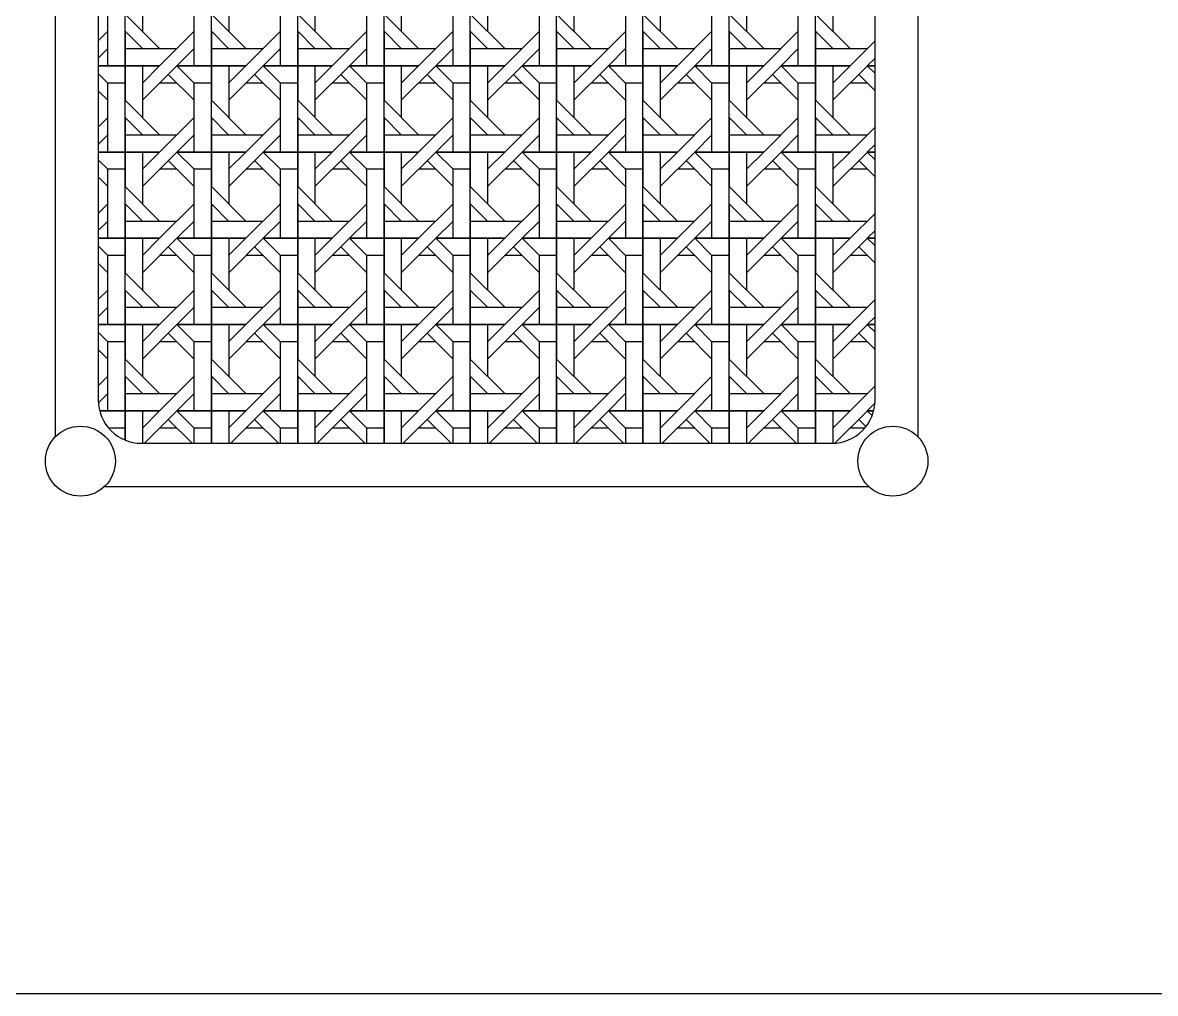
# Model space of a CAD drawing. Header units: millimetres. Extents: x 36213 to 52357, y 13387 to 22894.
# Drawn here: x 45352 to 45982, y 15935 to 16475 of the extents above; entities that cross this region are included whole.
import ezdxf

# ---------------------------------------------------------------- set-up
doc = ezdxf.new("R2010")
doc.units = ezdxf.units.MM
doc.layers.add('www.cad-blocks.net', color=7, linetype='Continuous')

# ---------------------------------------------------------------- blocks, each defined once
blk = doc.blocks.new('*X65')
at = {"color": 0}
for p, q in [((155.569, 376.781), (155.569, 380.781)), ((156.369, 380.781), (156.369, 378.381)), ((159.569, 376.781), (159.569, 380.781)), ((160.369, 380.781), (160.369, 378.381)), ((163.569, 376.781), (163.569, 380.781)), ((164.369, 380.781), (164.369, 378.381)), ((167.569, 376.781), (167.569, 380.781)), ((168.369, 380.781), (168.369, 378.381)), ((171.569, 376.781), (171.569, 380.781)), ((172.369, 380.781), (172.369, 378.381)), ((175.569, 376.781), (175.569, 380.781)), ((176.369, 380.781), (176.369, 378.381)), ((179.569, 376.781), (179.569, 380.781)), ((180.369, 380.781), (180.369, 378.381)), ((183.569, 376.781), (183.569, 380.781)), ((184.369, 380.781), (184.369, 378.381)), ((187.569, 376.781), (187.569, 380.781)), ((188.369, 380.781), (188.369, 378.381)), ((154.769, 376.781), (154.769, 379.981)), ((158.769, 376.781), (158.769, 379.981)), ((162.769, 376.781), (162.769, 379.981)), ((166.769, 376.781), (166.769, 379.981)), ((170.769, 376.781), (170.769, 379.981)), ((174.769, 376.781), (174.769, 379.981)), ((178.769, 376.781), (178.769, 379.981)), ((182.769, 376.781), (182.769, 379.981)), ((186.769, 376.781), (186.769, 379.981)), ((157.168, 377.581), (155.568, 379.181)), ((161.168, 377.581), (159.568, 379.181)), ((165.168, 377.581), (163.568, 379.181)), ((169.168, 377.581), (167.568, 379.181)), ((173.168, 377.581), (171.568, 379.181)), ((177.168, 377.581), (175.568, 379.181)), ((181.168, 377.581), (179.568, 379.181)), ((185.168, 377.581), (183.568, 379.181)), ((189.168, 377.581), (187.568, 379.181)), ((154.769, 378.382), (154.325, 377.938)), ((156.368, 377.581), (155.568, 378.381)), ((155.569, 378.381), (155.569, 376.781)), ((158.769, 378.382), (157.169, 376.782)), ((160.368, 377.581), (159.568, 378.381)), ((159.569, 378.381), (159.569, 376.781)), ((162.769, 378.382), (161.169, 376.782)), ((164.368, 377.581), (163.568, 378.381)), ((163.569, 378.381), (163.569, 376.781)), ((166.769, 378.382), (165.169, 376.782)), ((168.368, 377.581), (167.568, 378.381)), ((167.569, 378.381), (167.569, 376.781)), ((170.769, 378.382), (169.169, 376.782)), ((172.368, 377.581), (171.568, 378.381)), ((171.569, 378.381), (171.569, 376.781)), ((174.769, 378.382), (173.169, 376.782)), ((176.368, 377.581), (175.568, 378.381)), ((175.569, 378.381), (175.569, 376.781)), ((178.769, 378.382), (177.169, 376.782)), ((180.368, 377.581), (179.568, 378.381)), ((179.569, 378.381), (179.569, 376.781)), ((182.769, 378.382), (181.169, 376.782)), ((184.368, 377.581), (183.568, 378.381)), ((183.569, 378.381), (183.569, 376.781)), ((186.769, 378.382), (185.169, 376.782)), ((188.368, 377.581), (187.568, 378.381)), ((187.569, 378.381), (187.569, 376.781)), ((154.768, 377.581), (154.325, 377.138)), ((155.569, 377.581), (157.969, 377.581)), ((158.768, 377.581), (157.968, 376.781)), ((159.569, 377.581), (161.969, 377.581)), ((162.768, 377.581), (161.968, 376.781)), ((163.569, 377.581), (165.969, 377.581)), ((166.768, 377.581), (165.968, 376.781)), ((167.569, 377.581), (169.969, 377.581)), ((170.768, 377.581), (169.968, 376.781)), ((171.569, 377.581), (173.969, 377.581)), ((174.768, 377.581), (173.968, 376.781)), ((175.569, 377.581), (177.969, 377.581)), ((178.768, 377.581), (177.968, 376.781)), ((179.569, 377.581), (181.969, 377.581)), ((182.768, 377.581), (181.968, 376.781)), ((183.569, 377.581), (185.969, 377.581)), ((186.768, 377.581), (185.968, 376.781)), ((187.569, 377.581), (189.969, 377.581)), ((190.325, 377.938), (189.169, 376.782)), ((190.325, 377.138), (189.968, 376.781)), ((154.325, 376.781), (155.569, 376.781)), ((155.569, 376.781), (154.325, 376.781)), ((154.325, 376.424), (154.768, 375.981)), ((155.569, 372.781), (155.569, 376.781)), ((155.569, 376.781), (155.569, 376.781)), ((155.569, 376.781), (157.169, 376.781)), ((155.569, 376.781), (155.569, 375.181)), ((157.169, 376.781), (155.569, 376.781)), ((156.368, 375.981), (157.168, 376.781)), ((156.369, 375.182), (157.969, 376.782)), ((156.369, 376.781), (156.369, 374.381)), ((157.968, 376.781), (158.768, 375.981)), ((157.969, 376.781), (159.569, 376.781)), ((159.569, 376.781), (157.969, 376.781)), ((159.569, 372.781), (159.569, 376.781)), ((159.569, 376.781), (159.569, 376.781)), ((159.569, 376.781), (161.169, 376.781)), ((159.569, 376.781), (159.569, 375.181)), ((161.169, 376.781), (159.569, 376.781)), ((160.368, 375.981), (161.168, 376.781)), ((160.369, 375.182), (161.969, 376.782)), ((160.369, 376.781), (160.369, 374.381)), ((161.968, 376.781), (162.768, 375.981)), ((161.969, 376.781), (163.569, 376.781)), ((163.569, 376.781), (161.969, 376.781)), ((163.569, 372.781), (163.569, 376.781)), ((163.569, 376.781), (163.569, 376.781)), ((163.569, 376.781), (165.169, 376.781)), ((163.569, 376.781), (163.569, 375.181)), ((165.169, 376.781), (163.569, 376.781)), ((164.368, 375.981), (165.168, 376.781)), ((164.369, 375.182), (165.969, 376.782)), ((164.369, 376.781), (164.369, 374.381)), ((165.968, 376.781), (166.768, 375.981)), ((165.969, 376.781), (167.569, 376.781)), ((167.569, 376.781), (165.969, 376.781)), ((167.569, 372.781), (167.569, 376.781)), ((167.569, 376.781), (167.569, 376.781)), ((167.569, 376.781), (169.169, 376.781)), ((167.569, 376.781), (167.569, 375.181)), ((169.169, 376.781), (167.569, 376.781)), ((168.368, 375.981), (169.168, 376.781)), ((168.369, 375.182), (169.969, 376.782)), ((168.369, 376.781), (168.369, 374.381)), ((169.968, 376.781), (170.768, 375.981)), ((169.969, 376.781), (171.569, 376.781)), ((171.569, 376.781), (169.969, 376.781)), ((171.569, 372.781), (171.569, 376.781)), ((171.569, 376.781), (171.569, 376.781)), ((171.569, 376.781), (173.169, 376.781)), ((171.569, 376.781), (171.569, 375.181)), ((173.169, 376.781), (171.569, 376.781)), ((172.368, 375.981), (173.168, 376.781)), ((172.369, 375.182), (173.969, 376.782)), ((172.369, 376.781), (172.369, 374.381)), ((173.968, 376.781), (174.768, 375.981)), ((173.969, 376.781), (175.569, 376.781)), ((175.569, 376.781), (173.969, 376.781)), ((175.569, 372.781), (175.569, 376.781)), ((175.569, 376.781), (175.569, 376.781)), ((175.569, 376.781), (177.169, 376.781)), ((175.569, 376.781), (175.569, 375.181)), ((177.169, 376.781), (175.569, 376.781)), ((176.368, 375.981), (177.168, 376.781)), ((176.369, 375.182), (177.969, 376.782)), ((176.369, 376.781), (176.369, 374.381)), ((177.968, 376.781), (178.768, 375.981)), ((177.969, 376.781), (179.569, 376.781)), ((179.569, 376.781), (177.969, 376.781)), ((179.569, 372.781), (179.569, 376.781)), ((179.569, 376.781), (179.569, 376.781)), ((179.569, 376.781), (181.169, 376.781)), ((179.569, 376.781), (179.569, 375.181)), ((181.169, 376.781), (179.569, 376.781)), ((180.368, 375.981), (181.168, 376.781)), ((180.369, 375.182), (181.969, 376.782)), ((180.369, 376.781), (180.369, 374.381)), ((181.968, 376.781), (182.768, 375.981)), ((181.969, 376.781), (183.569, 376.781)), ((183.569, 376.781), (181.969, 376.781)), ((183.569, 372.781), (183.569, 376.781)), ((183.569, 376.781), (183.569, 376.781)), ((183.569, 376.781), (185.169, 376.781)), ((183.569, 376.781), (183.569, 375.181)), ((185.169, 376.781), (183.569, 376.781)), ((184.368, 375.981), (185.168, 376.781)), ((184.369, 375.182), (185.969, 376.782)), ((184.369, 376.781), (184.369, 374.381)), ((185.968, 376.781), (186.768, 375.981)), ((185.969, 376.781), (187.569, 376.781)), ((187.569, 376.781), (185.969, 376.781)), ((187.569, 372.781), (187.569, 376.781)), ((187.569, 376.781), (187.569, 376.781)), ((187.569, 376.781), (189.169, 376.781)), ((187.569, 376.781), (187.569, 375.181)), ((189.169, 376.781), (187.569, 376.781)), ((188.368, 375.981), (189.168, 376.781)), ((188.369, 375.182), (189.969, 376.782)), ((188.369, 376.781), (188.369, 374.381)), ((189.968, 376.781), (190.325, 376.424)), ((189.969, 376.781), (190.325, 376.781)), ((190.325, 376.781), (189.969, 376.781)), ((154.769, 372.781), (154.769, 375.981)), ((155.569, 375.981), (154.769, 375.981)), ((157.969, 375.981), (157.169, 375.981)), ((157.568, 376.381), (158.768, 375.181)), ((158.769, 372.781), (158.769, 375.981)), ((159.569, 375.981), (158.769, 375.981)), ((161.969, 375.981), (161.169, 375.981)), ((161.568, 376.381), (162.768, 375.181)), ((162.769, 372.781), (162.769, 375.981)), ((163.569, 375.981), (162.769, 375.981)), ((165.969, 375.981), (165.169, 375.981)), ((165.568, 376.381), (166.768, 375.181)), ((166.769, 372.781), (166.769, 375.981)), ((167.569, 375.981), (166.769, 375.981)), ((169.969, 375.981), (169.169, 375.981)), ((169.568, 376.381), (170.768, 375.181)), ((170.769, 372.781), (170.769, 375.981)), ((171.569, 375.981), (170.769, 375.981)), ((173.969, 375.981), (173.169, 375.981)), ((173.568, 376.381), (174.768, 375.181)), ((174.769, 372.781), (174.769, 375.981)), ((175.569, 375.981), (174.769, 375.981)), ((177.969, 375.981), (177.169, 375.981)), ((177.568, 376.381), (178.768, 375.181)), ((178.769, 372.781), (178.769, 375.981)), ((179.569, 375.981), (178.769, 375.981)), ((181.969, 375.981), (181.169, 375.981)), ((181.568, 376.381), (182.768, 375.181)), ((182.769, 372.781), (182.769, 375.981)), ((183.569, 375.981), (182.769, 375.981)), ((185.969, 375.981), (185.169, 375.981)), ((185.568, 376.381), (186.768, 375.181)), ((186.769, 372.781), (186.769, 375.981)), ((187.569, 375.981), (186.769, 375.981)), ((189.969, 375.981), (189.169, 375.981)), ((189.568, 376.381), (190.325, 375.624)), ((154.325, 375.624), (154.768, 375.181)), ((157.168, 373.581), (155.568, 375.181)), ((161.168, 373.581), (159.568, 375.181)), ((165.168, 373.581), (163.568, 375.181)), ((169.168, 373.581), (167.568, 375.181)), ((173.168, 373.581), (171.568, 375.181)), ((177.168, 373.581), (175.568, 375.181)), ((181.168, 373.581), (179.568, 375.181)), ((185.168, 373.581), (183.568, 375.181)), ((189.168, 373.581), (187.568, 375.181)), ((154.769, 374.382), (154.325, 373.938)), ((156.368, 373.581), (155.568, 374.381)), ((155.569, 374.381), (155.569, 372.781)), ((158.769, 374.382), (157.169, 372.782)), ((160.368, 373.581), (159.568, 374.381)), ((159.569, 374.381), (159.569, 372.781)), ((162.769, 374.382), (161.169, 372.782)), ((164.368, 373.581), (163.568, 374.381)), ((163.569, 374.381), (163.569, 372.781)), ((166.769, 374.382), (165.169, 372.782)), ((168.368, 373.581), (167.568, 374.381)), ((167.569, 374.381), (167.569, 372.781)), ((170.769, 374.382), (169.169, 372.782)), ((172.368, 373.581), (171.568, 374.381)), ((171.569, 374.381), (171.569, 372.781)), ((174.769, 374.382), (173.169, 372.782)), ((176.368, 373.581), (175.568, 374.381)), ((175.569, 374.381), (175.569, 372.781)), ((178.769, 374.382), (177.169, 372.782)), ((180.368, 373.581), (179.568, 374.381)), ((179.569, 374.381), (179.569, 372.781)), ((182.769, 374.382), (181.169, 372.782)), ((184.368, 373.581), (183.568, 374.381)), ((183.569, 374.381), (183.569, 372.781)), ((186.769, 374.382), (185.169, 372.782)), ((188.368, 373.581), (187.568, 374.381)), ((187.569, 374.381), (187.569, 372.781)), ((190.325, 373.938), (189.169, 372.782)), ((154.768, 373.581), (154.325, 373.138)), ((155.569, 373.581), (157.969, 373.581)), ((158.768, 373.581), (157.968, 372.781)), ((159.569, 373.581), (161.969, 373.581)), ((162.768, 373.581), (161.968, 372.781)), ((163.569, 373.581), (165.969, 373.581)), ((166.768, 373.581), (165.968, 372.781)), ((167.569, 373.581), (169.969, 373.581)), ((170.768, 373.581), (169.968, 372.781)), ((171.569, 373.581), (173.969, 373.581)), ((174.768, 373.581), (173.968, 372.781)), ((175.569, 373.581), (177.969, 373.581)), ((178.768, 373.581), (177.968, 372.781)), ((179.569, 373.581), (181.969, 373.581)), ((182.768, 373.581), (181.968, 372.781)), ((183.569, 373.581), (185.969, 373.581)), ((186.768, 373.581), (185.968, 372.781)), ((187.569, 373.581), (189.969, 373.581)), ((154.325, 372.781), (155.569, 372.781)), ((155.569, 372.781), (154.325, 372.781)), ((155.569, 368.781), (155.569, 372.781)), ((155.569, 372.781), (155.569, 372.781)), ((155.569, 372.781), (157.169, 372.781)), ((155.569, 372.781), (155.569, 371.181)), ((157.169, 372.781), (155.569, 372.781)), ((156.368, 371.981), (157.168, 372.781)), ((156.369, 371.182), (157.969, 372.782)), ((156.369, 372.781), (156.369, 370.381)), ((157.968, 372.781), (158.768, 371.981)), ((157.969, 372.781), (159.569, 372.781)), ((159.569, 372.781), (157.969, 372.781)), ((159.569, 368.781), (159.569, 372.781)), ((159.569, 372.781), (159.569, 372.781)), ((159.569, 372.781), (161.169, 372.781)), ((159.569, 372.781), (159.569, 371.181)), ((161.169, 372.781), (159.569, 372.781)), ((160.368, 371.981), (161.168, 372.781)), ((160.369, 371.182), (161.969, 372.782)), ((160.369, 372.781), (160.369, 370.381)), ((161.968, 372.781), (162.768, 371.981)), ((161.969, 372.781), (163.569, 372.781)), ((163.569, 372.781), (161.969, 372.781)), ((163.569, 368.781), (163.569, 372.781)), ((163.569, 372.781), (163.569, 372.781)), ((163.569, 372.781), (165.169, 372.781)), ((163.569, 372.781), (163.569, 371.181)), ((165.169, 372.781), (163.569, 372.781)), ((164.368, 371.981), (165.168, 372.781)), ((164.369, 371.182), (165.969, 372.782)), ((164.369, 372.781), (164.369, 370.381)), ((165.968, 372.781), (166.768, 371.981)), ((165.969, 372.781), (167.569, 372.781)), ((167.569, 372.781), (165.969, 372.781)), ((167.569, 368.781), (167.569, 372.781)), ((167.569, 372.781), (167.569, 372.781)), ((167.569, 372.781), (169.169, 372.781)), ((167.569, 372.781), (167.569, 371.181)), ((169.169, 372.781), (167.569, 372.781)), ((168.368, 371.981), (169.168, 372.781)), ((168.369, 371.182), (169.969, 372.782)), ((168.369, 372.781), (168.369, 370.381)), ((169.968, 372.781), (170.768, 371.981)), ((169.969, 372.781), (171.569, 372.781)), ((171.569, 372.781), (169.969, 372.781)), ((171.569, 368.781), (171.569, 372.781)), ((171.569, 372.781), (171.569, 372.781)), ((171.569, 372.781), (173.169, 372.781)), ((171.569, 372.781), (171.569, 371.181)), ((173.169, 372.781), (171.569, 372.781)), ((172.368, 371.981), (173.168, 372.781)), ((172.369, 371.182), (173.969, 372.782)), ((172.369, 372.781), (172.369, 370.381)), ((173.968, 372.781), (174.768, 371.981)), ((173.969, 372.781), (175.569, 372.781)), ((175.569, 372.781), (173.969, 372.781)), ((175.569, 368.781), (175.569, 372.781)), ((175.569, 372.781), (175.569, 372.781)), ((175.569, 372.781), (177.169, 372.781)), ((175.569, 372.781), (175.569, 371.181)), ((177.169, 372.781), (175.569, 372.781)), ((176.368, 371.981), (177.168, 372.781)), ((176.369, 371.182), (177.969, 372.782)), ((176.369, 372.781), (176.369, 370.381)), ((177.968, 372.781), (178.768, 371.981)), ((177.969, 372.781), (179.569, 372.781)), ((179.569, 372.781), (177.969, 372.781)), ((179.569, 368.781), (179.569, 372.781)), ((179.569, 372.781), (179.569, 372.781)), ((179.569, 372.781), (181.169, 372.781)), ((179.569, 372.781), (179.569, 371.181)), ((181.169, 372.781), (179.569, 372.781)), ((180.368, 371.981), (181.168, 372.781)), ((180.369, 371.182), (181.969, 372.782)), ((180.369, 372.781), (180.369, 370.381)), ((181.968, 372.781), (182.768, 371.981)), ((181.969, 372.781), (183.569, 372.781)), ((183.569, 372.781), (181.969, 372.781)), ((183.569, 368.781), (183.569, 372.781)), ((183.569, 372.781), (183.569, 372.781)), ((183.569, 372.781), (185.169, 372.781)), ((183.569, 372.781), (183.569, 371.181)), ((185.169, 372.781), (183.569, 372.781)), ((184.368, 371.981), (185.168, 372.781)), ((184.369, 371.182), (185.969, 372.782)), ((184.369, 372.781), (184.369, 370.381)), ((185.968, 372.781), (186.768, 371.981)), ((185.969, 372.781), (187.569, 372.781)), ((187.569, 372.781), (185.969, 372.781)), ((187.569, 368.781), (187.569, 372.781)), ((187.569, 372.781), (187.569, 372.781)), ((187.569, 372.781), (189.169, 372.781)), ((187.569, 372.781), (187.569, 371.181)), ((189.169, 372.781), (187.569, 372.781)), ((188.368, 371.981), (189.168, 372.781)), ((188.369, 371.182), (189.969, 372.782)), ((188.369, 372.781), (188.369, 370.381)), ((190.325, 373.138), (189.968, 372.781)), ((189.968, 372.781), (190.325, 372.424)), ((189.969, 372.781), (190.325, 372.781)), ((190.325, 372.781), (189.969, 372.781)), ((154.325, 372.424), (154.768, 371.981)), ((157.568, 372.381), (158.768, 371.181)), ((161.568, 372.381), (162.768, 371.181)), ((165.568, 372.381), (166.768, 371.181)), ((169.568, 372.381), (170.768, 371.181)), ((173.568, 372.381), (174.768, 371.181)), ((177.568, 372.381), (178.768, 371.181)), ((181.568, 372.381), (182.768, 371.181)), ((185.568, 372.381), (186.768, 371.181)), ((189.568, 372.381), (190.325, 371.624)), ((154.769, 368.781), (154.769, 371.981)), ((155.569, 371.981), (154.769, 371.981)), ((157.969, 371.981), (157.169, 371.981)), ((158.769, 368.781), (158.769, 371.981)), ((159.569, 371.981), (158.769, 371.981)), ((161.969, 371.981), (161.169, 371.981)), ((162.769, 368.781), (162.769, 371.981)), ((163.569, 371.981), (162.769, 371.981)), ((165.969, 371.981), (165.169, 371.981)), ((166.769, 368.781), (166.769, 371.981)), ((167.569, 371.981), (166.769, 371.981)), ((169.969, 371.981), (169.169, 371.981)), ((170.769, 368.781), (170.769, 371.981)), ((171.569, 371.981), (170.769, 371.981)), ((173.969, 371.981), (173.169, 371.981)), ((174.769, 368.781), (174.769, 371.981)), ((175.569, 371.981), (174.769, 371.981)), ((177.969, 371.981), (177.169, 371.981)), ((178.769, 368.781), (178.769, 371.981)), ((179.569, 371.981), (178.769, 371.981)), ((181.969, 371.981), (181.169, 371.981)), ((182.769, 368.781), (182.769, 371.981)), ((183.569, 371.981), (182.769, 371.981)), ((185.969, 371.981), (185.169, 371.981)), ((186.769, 368.781), (186.769, 371.981)), ((187.569, 371.981), (186.769, 371.981)), ((189.969, 371.981), (189.169, 371.981)), ((154.325, 371.624), (154.768, 371.181)), ((157.168, 369.581), (155.568, 371.181)), ((161.168, 369.581), (159.568, 371.181)), ((165.168, 369.581), (163.568, 371.181)), ((169.168, 369.581), (167.568, 371.181)), ((173.168, 369.581), (171.568, 371.181)), ((177.168, 369.581), (175.568, 371.181)), ((181.168, 369.581), (179.568, 371.181)), ((185.168, 369.581), (183.568, 371.181)), ((189.168, 369.581), (187.568, 371.181)), ((154.769, 370.382), (154.325, 369.938)), ((156.368, 369.581), (155.568, 370.381)), ((155.569, 370.381), (155.569, 368.781)), ((158.769, 370.382), (157.169, 368.782)), ((160.368, 369.581), (159.568, 370.381)), ((159.569, 370.381), (159.569, 368.781)), ((162.769, 370.382), (161.169, 368.782)), ((164.368, 369.581), (163.568, 370.381)), ((163.569, 370.381), (163.569, 368.781)), ((166.769, 370.382), (165.169, 368.782)), ((168.368, 369.581), (167.568, 370.381)), ((167.569, 370.381), (167.569, 368.781)), ((170.769, 370.382), (169.169, 368.782)), ((172.368, 369.581), (171.568, 370.381)), ((171.569, 370.381), (171.569, 368.781)), ((174.769, 370.382), (173.169, 368.782)), ((176.368, 369.581), (175.568, 370.381)), ((175.569, 370.381), (175.569, 368.781)), ((178.769, 370.382), (177.169, 368.782)), ((180.368, 369.581), (179.568, 370.381)), ((179.569, 370.381), (179.569, 368.781)), ((182.769, 370.382), (181.169, 368.782)), ((184.368, 369.581), (183.568, 370.381)), ((183.569, 370.381), (183.569, 368.781)), ((186.769, 370.382), (185.169, 368.782)), ((188.368, 369.581), (187.568, 370.381)), ((187.569, 370.381), (187.569, 368.781)), ((154.768, 369.581), (154.325, 369.138)), ((155.569, 369.581), (157.969, 369.581)), ((158.768, 369.581), (157.968, 368.781)), ((159.569, 369.581), (161.969, 369.581)), ((162.768, 369.581), (161.968, 368.781)), ((163.569, 369.581), (165.969, 369.581)), ((166.768, 369.581), (165.968, 368.781)), ((167.569, 369.581), (169.969, 369.581)), ((170.768, 369.581), (169.968, 368.781)), ((171.569, 369.581), (173.969, 369.581)), ((174.768, 369.581), (173.968, 368.781)), ((175.569, 369.581), (177.969, 369.581)), ((178.768, 369.581), (177.968, 368.781)), ((179.569, 369.581), (181.969, 369.581)), ((182.768, 369.581), (181.968, 368.781)), ((183.569, 369.581), (185.969, 369.581)), ((186.768, 369.581), (185.968, 368.781)), ((187.569, 369.581), (189.969, 369.581)), ((190.325, 369.938), (189.169, 368.782)), ((190.325, 369.138), (189.968, 368.781)), ((154.325, 368.781), (155.569, 368.781)), ((155.569, 368.781), (154.325, 368.781)), ((155.569, 364.781), (155.569, 368.781)), ((155.569, 368.781), (155.569, 368.781)), ((155.569, 368.781), (157.169, 368.781)), ((155.569, 368.781), (155.569, 367.181)), ((157.169, 368.781), (155.569, 368.781)), ((156.368, 367.981), (157.168, 368.781)), ((156.369, 367.182), (157.969, 368.782)), ((156.369, 368.781), (156.369, 366.381)), ((157.968, 368.781), (158.768, 367.981)), ((157.969, 368.781), (159.569, 368.781)), ((159.569, 368.781), (157.969, 368.781)), ((159.569, 364.781), (159.569, 368.781)), ((159.569, 368.781), (159.569, 368.781)), ((159.569, 368.781), (161.169, 368.781)), ((159.569, 368.781), (159.569, 367.181)), ((161.169, 368.781), (159.569, 368.781)), ((160.368, 367.981), (161.168, 368.781)), ((160.369, 367.182), (161.969, 368.782)), ((160.369, 368.781), (160.369, 366.381)), ((161.968, 368.781), (162.768, 367.981)), ((161.969, 368.781), (163.569, 368.781)), ((163.569, 368.781), (161.969, 368.781)), ((163.569, 364.781), (163.569, 368.781)), ((163.569, 368.781), (163.569, 368.781)), ((163.569, 368.781), (165.169, 368.781)), ((163.569, 368.781), (163.569, 367.181)), ((165.169, 368.781), (163.569, 368.781)), ((164.368, 367.981), (165.168, 368.781)), ((164.369, 367.182), (165.969, 368.782)), ((164.369, 368.781), (164.369, 366.381)), ((165.968, 368.781), (166.768, 367.981)), ((165.969, 368.781), (167.569, 368.781)), ((167.569, 368.781), (165.969, 368.781)), ((167.569, 364.781), (167.569, 368.781)), ((167.569, 368.781), (167.569, 368.781)), ((167.569, 368.781), (169.169, 368.781)), ((167.569, 368.781), (167.569, 367.181)), ((169.169, 368.781), (167.569, 368.781)), ((168.368, 367.981), (169.168, 368.781)), ((168.369, 367.182), (169.969, 368.782)), ((168.369, 368.781), (168.369, 366.381)), ((169.968, 368.781), (170.768, 367.981)), ((169.969, 368.781), (171.569, 368.781)), ((171.569, 368.781), (169.969, 368.781)), ((171.569, 364.781), (171.569, 368.781)), ((171.569, 368.781), (171.569, 368.781)), ((171.569, 368.781), (173.169, 368.781)), ((171.569, 368.781), (171.569, 367.181)), ((173.169, 368.781), (171.569, 368.781)), ((172.368, 367.981), (173.168, 368.781)), ((172.369, 367.182), (173.969, 368.782)), ((172.369, 368.781), (172.369, 366.381)), ((173.968, 368.781), (174.768, 367.981)), ((173.969, 368.781), (175.569, 368.781)), ((175.569, 368.781), (173.969, 368.781)), ((175.569, 364.781), (175.569, 368.781)), ((175.569, 368.781), (175.569, 368.781)), ((175.569, 368.781), (177.169, 368.781)), ((175.569, 368.781), (175.569, 367.181)), ((177.169, 368.781), (175.569, 368.781)), ((176.368, 367.981), (177.168, 368.781)), ((176.369, 367.182), (177.969, 368.782)), ((176.369, 368.781), (176.369, 366.381)), ((177.968, 368.781), (178.768, 367.981)), ((177.969, 368.781), (179.569, 368.781)), ((179.569, 368.781), (177.969, 368.781)), ((179.569, 364.781), (179.569, 368.781)), ((179.569, 368.781), (179.569, 368.781)), ((179.569, 368.781), (181.169, 368.781)), ((179.569, 368.781), (179.569, 367.181)), ((181.169, 368.781), (179.569, 368.781)), ((180.368, 367.981), (181.168, 368.781)), ((180.369, 367.182), (181.969, 368.782)), ((180.369, 368.781), (180.369, 366.381)), ((181.968, 368.781), (182.768, 367.981)), ((181.969, 368.781), (183.569, 368.781)), ((183.569, 368.781), (181.969, 368.781)), ((183.569, 364.781), (183.569, 368.781)), ((183.569, 368.781), (183.569, 368.781)), ((183.569, 368.781), (185.169, 368.781)), ((183.569, 368.781), (183.569, 367.181)), ((185.169, 368.781), (183.569, 368.781)), ((184.368, 367.981), (185.168, 368.781)), ((184.369, 367.182), (185.969, 368.782)), ((184.369, 368.781), (184.369, 366.381)), ((185.968, 368.781), (186.768, 367.981)), ((185.969, 368.781), (187.569, 368.781)), ((187.569, 368.781), (185.969, 368.781)), ((187.569, 364.781), (187.569, 368.781)), ((187.569, 368.781), (187.569, 368.781)), ((187.569, 368.781), (189.169, 368.781)), ((187.569, 368.781), (187.569, 367.181)), ((189.169, 368.781), (187.569, 368.781)), ((188.368, 367.981), (189.168, 368.781)), ((188.369, 367.182), (189.969, 368.782)), ((188.369, 368.781), (188.369, 366.381)), ((189.968, 368.781), (190.325, 368.424)), ((189.969, 368.781), (190.325, 368.781)), ((190.325, 368.781), (189.969, 368.781)), ((154.325, 368.424), (154.768, 367.981)), ((157.568, 368.381), (158.768, 367.181)), ((161.568, 368.381), (162.768, 367.181)), ((165.568, 368.381), (166.768, 367.181)), ((169.568, 368.381), (170.768, 367.181)), ((173.568, 368.381), (174.768, 367.181)), ((177.568, 368.381), (178.768, 367.181)), ((181.568, 368.381), (182.768, 367.181)), ((185.568, 368.381), (186.768, 367.181)), ((189.568, 368.381), (190.325, 367.624)), ((154.325, 367.624), (154.768, 367.181)), ((154.769, 364.781), (154.769, 367.981)), ((155.569, 367.981), (154.769, 367.981)), ((157.969, 367.981), (157.169, 367.981)), ((158.769, 364.781), (158.769, 367.981)), ((159.569, 367.981), (158.769, 367.981)), ((161.969, 367.981), (161.169, 367.981)), ((162.769, 364.781), (162.769, 367.981)), ((163.569, 367.981), (162.769, 367.981)), ((165.969, 367.981), (165.169, 367.981)), ((166.769, 364.781), (166.769, 367.981)), ((167.569, 367.981), (166.769, 367.981)), ((169.969, 367.981), (169.169, 367.981)), ((170.769, 364.781), (170.769, 367.981)), ((171.569, 367.981), (170.769, 367.981)), ((173.969, 367.981), (173.169, 367.981)), ((174.769, 364.781), (174.769, 367.981)), ((175.569, 367.981), (174.769, 367.981)), ((177.969, 367.981), (177.169, 367.981)), ((178.769, 364.781), (178.769, 367.981)), ((179.569, 367.981), (178.769, 367.981)), ((181.969, 367.981), (181.169, 367.981)), ((182.769, 364.781), (182.769, 367.981)), ((183.569, 367.981), (182.769, 367.981)), ((185.969, 367.981), (185.169, 367.981)), ((186.769, 364.781), (186.769, 367.981)), ((187.569, 367.981), (186.769, 367.981)), ((189.969, 367.981), (189.169, 367.981)), ((157.168, 365.581), (155.568, 367.181)), ((161.168, 365.581), (159.568, 367.181)), ((165.168, 365.581), (163.568, 367.181)), ((169.168, 365.581), (167.568, 367.181)), ((173.168, 365.581), (171.568, 367.181)), ((177.168, 365.581), (175.568, 367.181)), ((181.168, 365.581), (179.568, 367.181)), ((185.168, 365.581), (183.568, 367.181)), ((189.168, 365.581), (187.568, 367.181)), ((154.769, 366.382), (154.325, 365.938)), ((156.368, 365.581), (155.568, 366.381)), ((155.569, 366.381), (155.569, 364.781)), ((158.769, 366.382), (157.169, 364.782)), ((160.368, 365.581), (159.568, 366.381)), ((159.569, 366.381), (159.569, 364.781)), ((162.769, 366.382), (161.169, 364.782)), ((164.368, 365.581), (163.568, 366.381)), ((163.569, 366.381), (163.569, 364.781)), ((166.769, 366.382), (165.169, 364.782)), ((168.368, 365.581), (167.568, 366.381)), ((167.569, 366.381), (167.569, 364.781)), ((170.769, 366.382), (169.169, 364.782)), ((172.368, 365.581), (171.568, 366.381)), ((171.569, 366.381), (171.569, 364.781)), ((174.769, 366.382), (173.169, 364.782)), ((176.368, 365.581), (175.568, 366.381)), ((175.569, 366.381), (175.569, 364.781)), ((178.769, 366.382), (177.169, 364.782)), ((180.368, 365.581), (179.568, 366.381)), ((179.569, 366.381), (179.569, 364.781)), ((182.769, 366.382), (181.169, 364.782)), ((184.368, 365.581), (183.568, 366.381)), ((183.569, 366.381), (183.569, 364.781)), ((186.769, 366.382), (185.169, 364.782)), ((188.368, 365.581), (187.568, 366.381)), ((187.569, 366.381), (187.569, 364.781)), ((190.325, 365.938), (189.169, 364.782)), ((154.768, 365.581), (154.325, 365.138)), ((155.569, 365.581), (157.969, 365.581)), ((158.768, 365.581), (157.968, 364.781)), ((159.569, 365.581), (161.969, 365.581)), ((162.768, 365.581), (161.968, 364.781)), ((163.569, 365.581), (165.969, 365.581)), ((166.768, 365.581), (165.968, 364.781)), ((167.569, 365.581), (169.969, 365.581)), ((170.768, 365.581), (169.968, 364.781)), ((171.569, 365.581), (173.969, 365.581)), ((174.768, 365.581), (173.968, 364.781)), ((175.569, 365.581), (177.969, 365.581)), ((178.768, 365.581), (177.968, 364.781)), ((179.569, 365.581), (181.969, 365.581)), ((182.768, 365.581), (181.968, 364.781)), ((183.569, 365.581), (185.969, 365.581)), ((186.768, 365.581), (185.968, 364.781)), ((187.569, 365.581), (189.969, 365.581)), ((190.325, 365.138), (189.968, 364.781)), ((154.325, 364.781), (155.569, 364.781)), ((155.569, 364.781), (154.325, 364.781)), ((154.325, 364.424), (154.768, 363.981)), ((155.569, 360.781), (155.569, 364.781)), ((155.569, 364.781), (155.569, 364.781)), ((155.569, 364.781), (157.169, 364.781)), ((155.569, 364.781), (155.569, 363.181)), ((157.169, 364.781), (155.569, 364.781)), ((156.368, 363.981), (157.168, 364.781)), ((156.369, 363.182), (157.969, 364.782)), ((156.369, 364.781), (156.369, 362.381)), ((157.568, 364.381), (158.768, 363.181)), ((157.968, 364.781), (158.768, 363.981)), ((157.969, 364.781), (159.569, 364.781)), ((159.569, 364.781), (157.969, 364.781)), ((159.569, 360.781), (159.569, 364.781)), ((159.569, 364.781), (159.569, 364.781)), ((159.569, 364.781), (161.169, 364.781)), ((159.569, 364.781), (159.569, 363.181)), ((161.169, 364.781), (159.569, 364.781)), ((160.368, 363.981), (161.168, 364.781)), ((160.369, 363.182), (161.969, 364.782)), ((160.369, 364.781), (160.369, 362.381)), ((161.568, 364.381), (162.768, 363.181)), ((161.968, 364.781), (162.768, 363.981)), ((161.969, 364.781), (163.569, 364.781)), ((163.569, 364.781), (161.969, 364.781)), ((163.569, 360.781), (163.569, 364.781)), ((163.569, 364.781), (163.569, 364.781)), ((163.569, 364.781), (165.169, 364.781)), ((163.569, 364.781), (163.569, 363.181)), ((165.169, 364.781), (163.569, 364.781)), ((164.368, 363.981), (165.168, 364.781)), ((164.369, 363.182), (165.969, 364.782)), ((164.369, 364.781), (164.369, 362.381)), ((165.568, 364.381), (166.768, 363.181)), ((165.968, 364.781), (166.768, 363.981)), ((165.969, 364.781), (167.569, 364.781)), ((167.569, 364.781), (165.969, 364.781)), ((167.569, 360.781), (167.569, 364.781)), ((167.569, 364.781), (167.569, 364.781)), ((167.569, 364.781), (169.169, 364.781)), ((167.569, 364.781), (167.569, 363.181)), ((169.169, 364.781), (167.569, 364.781)), ((168.368, 363.981), (169.168, 364.781)), ((168.369, 363.182), (169.969, 364.782)), ((168.369, 364.781), (168.369, 362.381)), ((169.568, 364.381), (170.768, 363.181)), ((169.968, 364.781), (170.768, 363.981)), ((169.969, 364.781), (171.569, 364.781)), ((171.569, 364.781), (169.969, 364.781)), ((171.569, 360.781), (171.569, 364.781)), ((171.569, 364.781), (171.569, 364.781)), ((171.569, 364.781), (173.169, 364.781)), ((171.569, 364.781), (171.569, 363.181)), ((173.169, 364.781), (171.569, 364.781)), ((172.368, 363.981), (173.168, 364.781)), ((172.369, 363.182), (173.969, 364.782)), ((172.369, 364.781), (172.369, 362.381)), ((173.568, 364.381), (174.768, 363.181)), ((173.968, 364.781), (174.768, 363.981)), ((173.969, 364.781), (175.569, 364.781)), ((175.569, 364.781), (173.969, 364.781)), ((175.569, 360.781), (175.569, 364.781)), ((175.569, 364.781), (175.569, 364.781)), ((175.569, 364.781), (177.169, 364.781)), ((175.569, 364.781), (175.569, 363.181)), ((177.169, 364.781), (175.569, 364.781)), ((176.368, 363.981), (177.168, 364.781)), ((176.369, 363.182), (177.969, 364.782)), ((176.369, 364.781), (176.369, 362.381)), ((177.568, 364.381), (178.768, 363.181)), ((177.968, 364.781), (178.768, 363.981)), ((177.969, 364.781), (179.569, 364.781)), ((179.569, 364.781), (177.969, 364.781)), ((179.569, 360.781), (179.569, 364.781)), ((179.569, 364.781), (179.569, 364.781)), ((179.569, 364.781), (181.169, 364.781)), ((179.569, 364.781), (179.569, 363.181)), ((181.169, 364.781), (179.569, 364.781)), ((180.368, 363.981), (181.168, 364.781)), ((180.369, 363.182), (181.969, 364.782)), ((180.369, 364.781), (180.369, 362.381)), ((181.568, 364.381), (182.768, 363.181)), ((181.968, 364.781), (182.768, 363.981)), ((181.969, 364.781), (183.569, 364.781)), ((183.569, 364.781), (181.969, 364.781)), ((183.569, 360.781), (183.569, 364.781)), ((183.569, 364.781), (183.569, 364.781)), ((183.569, 364.781), (185.169, 364.781)), ((183.569, 364.781), (183.569, 363.181)), ((185.169, 364.781), (183.569, 364.781)), ((184.368, 363.981), (185.168, 364.781)), ((184.369, 363.182), (185.969, 364.782)), ((184.369, 364.781), (184.369, 362.381)), ((185.568, 364.381), (186.768, 363.181)), ((185.968, 364.781), (186.768, 363.981)), ((185.969, 364.781), (187.569, 364.781)), ((187.569, 364.781), (185.969, 364.781)), ((187.569, 360.781), (187.569, 364.781)), ((187.569, 364.781), (187.569, 364.781)), ((187.569, 364.781), (189.169, 364.781)), ((187.569, 364.781), (187.569, 363.181)), ((189.169, 364.781), (187.569, 364.781)), ((188.368, 363.981), (189.168, 364.781)), ((188.369, 363.182), (189.969, 364.782)), ((188.369, 364.781), (188.369, 362.381)), ((189.568, 364.381), (190.325, 363.624)), ((189.968, 364.781), (190.325, 364.424)), ((189.969, 364.781), (190.325, 364.781)), ((190.325, 364.781), (189.969, 364.781)), ((154.769, 360.781), (154.769, 363.981)), ((155.569, 363.981), (154.769, 363.981)), ((157.969, 363.981), (157.169, 363.981)), ((158.769, 360.781), (158.769, 363.981)), ((159.569, 363.981), (158.769, 363.981)), ((161.969, 363.981), (161.169, 363.981)), ((162.769, 360.781), (162.769, 363.981)), ((163.569, 363.981), (162.769, 363.981)), ((165.969, 363.981), (165.169, 363.981)), ((166.769, 360.781), (166.769, 363.981)), ((167.569, 363.981), (166.769, 363.981)), ((169.969, 363.981), (169.169, 363.981)), ((170.769, 360.781), (170.769, 363.981)), ((171.569, 363.981), (170.769, 363.981)), ((173.969, 363.981), (173.169, 363.981)), ((174.769, 360.781), (174.769, 363.981)), ((175.569, 363.981), (174.769, 363.981)), ((177.969, 363.981), (177.169, 363.981)), ((178.769, 360.781), (178.769, 363.981)), ((179.569, 363.981), (178.769, 363.981)), ((181.969, 363.981), (181.169, 363.981)), ((182.769, 360.781), (182.769, 363.981)), ((183.569, 363.981), (182.769, 363.981)), ((185.969, 363.981), (185.169, 363.981)), ((186.769, 360.781), (186.769, 363.981)), ((187.569, 363.981), (186.769, 363.981)), ((189.969, 363.981), (189.169, 363.981)), ((154.325, 363.624), (154.768, 363.181)), ((157.168, 361.581), (155.568, 363.181)), ((161.168, 361.581), (159.568, 363.181)), ((165.168, 361.581), (163.568, 363.181)), ((169.168, 361.581), (167.568, 363.181)), ((173.168, 361.581), (171.568, 363.181)), ((177.168, 361.581), (175.568, 363.181)), ((181.168, 361.581), (179.568, 363.181)), ((185.168, 361.581), (183.568, 363.181)), ((189.168, 361.581), (187.568, 363.181)), ((154.769, 362.382), (154.325, 361.938)), ((156.368, 361.581), (155.568, 362.381)), ((155.569, 362.381), (155.569, 360.781)), ((158.769, 362.382), (157.169, 360.782)), ((160.368, 361.581), (159.568, 362.381)), ((159.569, 362.381), (159.569, 360.781)), ((162.769, 362.382), (161.169, 360.782)), ((164.368, 361.581), (163.568, 362.381)), ((163.569, 362.381), (163.569, 360.781)), ((166.769, 362.382), (165.169, 360.782)), ((168.368, 361.581), (167.568, 362.381)), ((167.569, 362.381), (167.569, 360.781)), ((170.769, 362.382), (169.169, 360.782)), ((172.368, 361.581), (171.568, 362.381)), ((171.569, 362.381), (171.569, 360.781)), ((174.769, 362.382), (173.169, 360.782)), ((176.368, 361.581), (175.568, 362.381)), ((175.569, 362.381), (175.569, 360.781)), ((178.769, 362.382), (177.169, 360.782)), ((180.368, 361.581), (179.568, 362.381)), ((179.569, 362.381), (179.569, 360.781)), ((182.769, 362.382), (181.169, 360.782)), ((184.368, 361.581), (183.568, 362.381)), ((183.569, 362.381), (183.569, 360.781)), ((186.769, 362.382), (185.169, 360.782)), ((188.368, 361.581), (187.568, 362.381)), ((187.569, 362.381), (187.569, 360.781)), ((190.325, 361.938), (189.169, 360.782)), ((154.768, 361.581), (154.33, 361.143)), ((155.569, 361.581), (157.969, 361.581)), ((158.768, 361.581), (157.968, 360.781)), ((159.569, 361.581), (161.969, 361.581)), ((162.768, 361.581), (161.968, 360.781)), ((163.569, 361.581), (165.969, 361.581)), ((166.768, 361.581), (165.968, 360.781)), ((167.569, 361.581), (169.969, 361.581)), ((170.768, 361.581), (169.968, 360.781)), ((171.569, 361.581), (173.969, 361.581)), ((174.768, 361.581), (173.968, 360.781)), ((175.569, 361.581), (177.969, 361.581)), ((178.768, 361.581), (177.968, 360.781)), ((179.569, 361.581), (181.969, 361.581)), ((182.768, 361.581), (181.968, 360.781)), ((183.569, 361.581), (185.969, 361.581)), ((186.768, 361.581), (185.968, 360.781)), ((187.569, 361.581), (189.969, 361.581)), ((154.388, 360.781), (155.569, 360.781)), ((155.569, 360.781), (154.388, 360.781)), ((155.569, 359.424), (155.569, 360.781)), ((155.569, 360.781), (155.569, 360.781)), ((155.569, 360.781), (157.169, 360.781)), ((155.569, 360.781), (155.569, 359.424)), ((157.169, 360.781), (155.569, 360.781)), ((156.368, 359.981), (157.168, 360.781)), ((156.369, 360.781), (156.369, 359.276)), ((156.463, 359.276), (157.969, 360.782)), ((157.968, 360.781), (158.768, 359.981)), ((157.969, 360.781), (159.569, 360.781)), ((159.569, 360.781), (157.969, 360.781)), ((159.569, 359.276), (159.569, 360.781)), ((159.569, 360.781), (159.569, 360.781)), ((159.569, 360.781), (161.169, 360.781)), ((159.569, 360.781), (159.569, 359.276)), ((161.169, 360.781), (159.569, 360.781)), ((160.368, 359.981), (161.168, 360.781)), ((160.369, 360.781), (160.369, 359.276)), ((160.463, 359.276), (161.969, 360.782)), ((161.968, 360.781), (162.768, 359.981)), ((161.969, 360.781), (163.569, 360.781)), ((163.569, 360.781), (161.969, 360.781)), ((163.569, 359.276), (163.569, 360.781)), ((163.569, 360.781), (163.569, 360.781)), ((163.569, 360.781), (165.169, 360.781)), ((163.569, 360.781), (163.569, 359.276)), ((165.169, 360.781), (163.569, 360.781)), ((164.368, 359.981), (165.168, 360.781)), ((164.369, 360.781), (164.369, 359.276)), ((164.463, 359.276), (165.969, 360.782)), ((165.968, 360.781), (166.768, 359.981)), ((165.969, 360.781), (167.569, 360.781)), ((167.569, 360.781), (165.969, 360.781)), ((167.569, 359.276), (167.569, 360.781)), ((167.569, 360.781), (167.569, 360.781)), ((167.569, 360.781), (169.169, 360.781)), ((167.569, 360.781), (167.569, 359.276)), ((169.169, 360.781), (167.569, 360.781)), ((168.368, 359.981), (169.168, 360.781)), ((168.369, 360.781), (168.369, 359.276)), ((168.463, 359.276), (169.969, 360.782)), ((169.968, 360.781), (170.768, 359.981)), ((169.969, 360.781), (171.569, 360.781)), ((171.569, 360.781), (169.969, 360.781)), ((171.569, 359.276), (171.569, 360.781)), ((171.569, 360.781), (171.569, 360.781)), ((171.569, 360.781), (173.169, 360.781)), ((171.569, 360.781), (171.569, 359.276)), ((173.169, 360.781), (171.569, 360.781)), ((172.368, 359.981), (173.168, 360.781)), ((172.369, 360.781), (172.369, 359.276)), ((172.463, 359.276), (173.969, 360.782)), ((173.968, 360.781), (174.768, 359.981)), ((173.969, 360.781), (175.569, 360.781)), ((175.569, 360.781), (173.969, 360.781)), ((175.569, 359.276), (175.569, 360.781)), ((175.569, 360.781), (175.569, 360.781)), ((175.569, 360.781), (177.169, 360.781)), ((175.569, 360.781), (175.569, 359.276)), ((177.169, 360.781), (175.569, 360.781)), ((176.368, 359.981), (177.168, 360.781)), ((176.369, 360.781), (176.369, 359.276)), ((176.463, 359.276), (177.969, 360.782)), ((177.968, 360.781), (178.768, 359.981)), ((177.969, 360.781), (179.569, 360.781)), ((179.569, 360.781), (177.969, 360.781)), ((179.569, 359.276), (179.569, 360.781)), ((179.569, 360.781), (179.569, 360.781)), ((179.569, 360.781), (181.169, 360.781)), ((179.569, 360.781), (179.569, 359.276)), ((181.169, 360.781), (179.569, 360.781)), ((180.368, 359.981), (181.168, 360.781)), ((180.369, 360.781), (180.369, 359.276)), ((180.463, 359.276), (181.969, 360.782)), ((181.968, 360.781), (182.768, 359.981)), ((181.969, 360.781), (183.569, 360.781)), ((183.569, 360.781), (181.969, 360.781)), ((183.569, 359.276), (183.569, 360.781)), ((183.569, 360.781), (183.569, 360.781)), ((183.569, 360.781), (185.169, 360.781)), ((183.569, 360.781), (183.569, 359.276)), ((185.169, 360.781), (183.569, 360.781)), ((184.368, 359.981), (185.168, 360.781)), ((184.369, 360.781), (184.369, 359.276)), ((184.463, 359.276), (185.969, 360.782)), ((185.968, 360.781), (186.768, 359.981)), ((185.969, 360.781), (187.569, 360.781)), ((187.569, 360.781), (185.969, 360.781)), ((187.569, 359.276), (187.569, 360.781)), ((187.569, 360.781), (187.569, 360.781)), ((187.569, 360.781), (189.169, 360.781)), ((187.569, 360.781), (187.569, 359.276)), ((189.169, 360.781), (187.569, 360.781)), ((188.368, 359.981), (189.168, 360.781)), ((188.369, 360.781), (188.369, 359.276)), ((188.468, 359.281), (189.969, 360.782)), ((190.32, 361.133), (189.968, 360.781)), ((189.968, 360.781), (190.192, 360.558)), ((189.969, 360.781), (190.263, 360.781)), ((190.263, 360.781), (189.969, 360.781)), ((157.568, 360.381), (158.674, 359.276)), ((161.568, 360.381), (162.674, 359.276)), ((165.568, 360.381), (166.674, 359.276)), ((169.568, 360.381), (170.674, 359.276)), ((173.568, 360.381), (174.674, 359.276)), ((177.568, 360.381), (178.674, 359.276)), ((181.568, 360.381), (182.674, 359.276)), ((185.568, 360.381), (186.674, 359.276)), ((189.568, 360.381), (189.903, 360.046)), ((155.569, 359.981), (154.801, 359.981)), ((157.969, 359.981), (157.169, 359.981)), ((158.769, 359.276), (158.769, 359.981)), ((159.569, 359.981), (158.769, 359.981)), ((161.969, 359.981), (161.169, 359.981)), ((162.769, 359.276), (162.769, 359.981)), ((163.569, 359.981), (162.769, 359.981)), ((165.969, 359.981), (165.169, 359.981)), ((166.769, 359.276), (166.769, 359.981)), ((167.569, 359.981), (166.769, 359.981)), ((169.969, 359.981), (169.169, 359.981)), ((170.769, 359.276), (170.769, 359.981)), ((171.569, 359.981), (170.769, 359.981)), ((173.969, 359.981), (173.169, 359.981)), ((174.769, 359.276), (174.769, 359.981)), ((175.569, 359.981), (174.769, 359.981)), ((177.969, 359.981), (177.169, 359.981)), ((178.769, 359.276), (178.769, 359.981)), ((179.569, 359.981), (178.769, 359.981)), ((181.969, 359.981), (181.169, 359.981)), ((182.769, 359.276), (182.769, 359.981)), ((183.569, 359.981), (182.769, 359.981)), ((185.969, 359.981), (185.169, 359.981)), ((186.769, 359.276), (186.769, 359.981)), ((187.569, 359.981), (186.769, 359.981)), ((189.85, 359.981), (189.169, 359.981))]:
    blk.add_line(p, q, dxfattribs=at)
blk = doc.blocks.new('A$C7B7F264E')
for p, q in [((5.71, 374.51), (5.71, 27.42)), ((405.71, 27.42), (405.71, 374.51)), ((28.63, 4.5), (382.79, 4.5))]:
    blk.add_line(p, q)
blk.add_lwpolyline([(60.61, 378.99, 0.292753), (25.71, 324.5), (25.71, 44.5, 0.414214), (45.71, 24.5), (365.71, 24.5, 0.414214), (385.71, 44.5), (385.71, 324.5, 0.292753), (350.81, 378.99)], format="xyb")
for centre in [(17.43, 16.21), (393.99, 16.21)]:
    blk.add_circle(centre, 16.21)
at = {"xscale": 10, "yscale": 10, "zscale": 10}
blk.add_blockref('*X65', (-1517.54, -3568.26), dxfattribs=at)
blk = doc.blocks.new('FORMAT')
at = {"layer": 'www.cad-blocks.net', "color": 155, "true_color": 0x546d8e}
blk.add_line((37805.35, 15934.54), (52357.3, 15934.54), dxfattribs=at)

msp = doc.modelspace()

# ---------------------------------------------------------------- block references
at = {"xscale": 1.2, "yscale": 1.2, "zscale": 1.2}
msp.add_blockref('A$C7B7F264E', (45362.94, 16211.27), dxfattribs=at)
at = {"layer": 'www.cad-blocks.net'}
msp.add_blockref('FORMAT', (0, 0), dxfattribs=at)

doc.saveas('drawing.dxf')
